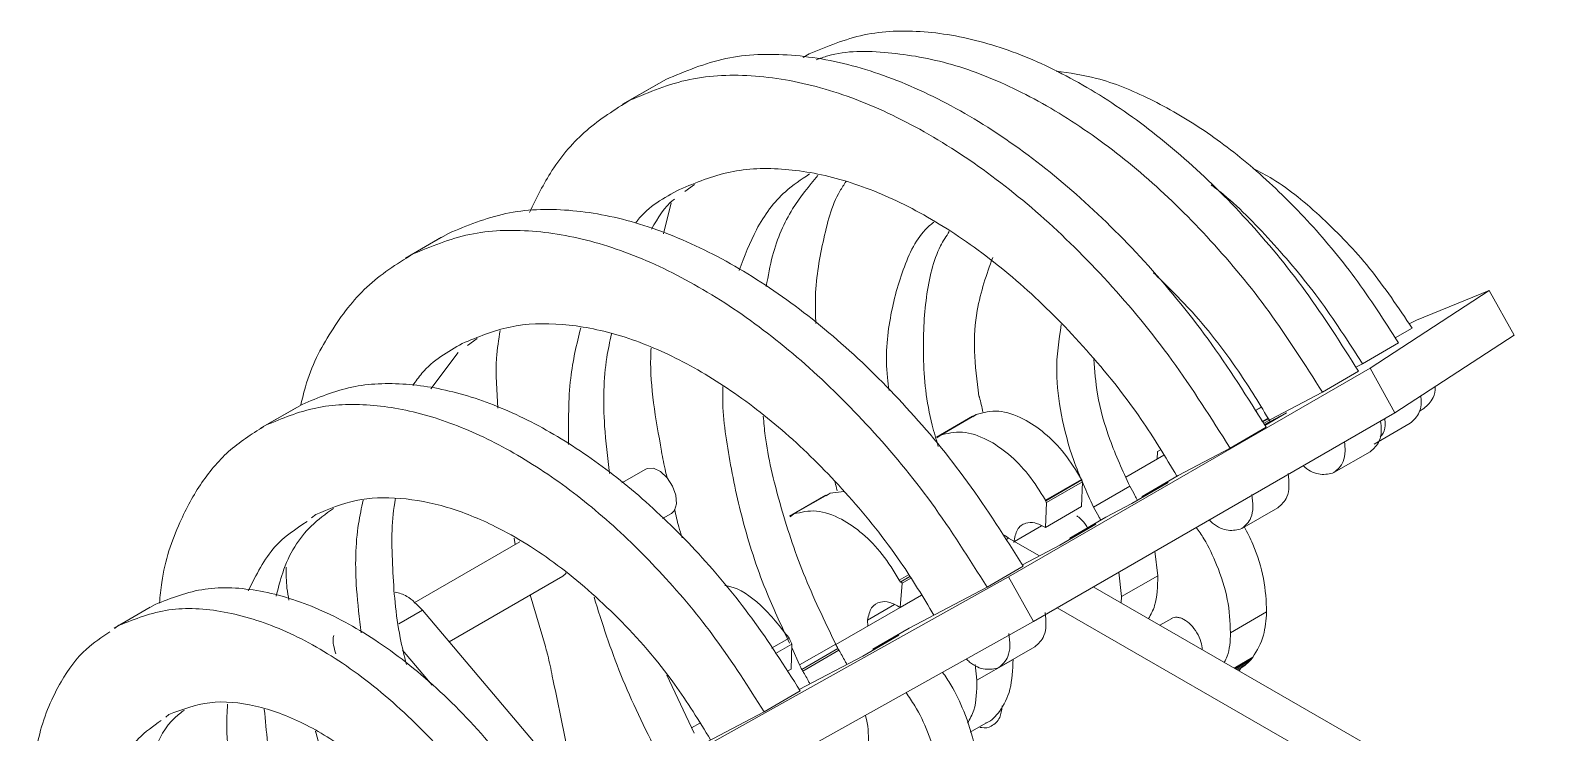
# Model space of a CAD drawing. Header units: inches. Extents: x 0 to 44.3, y 0 to 33.7.
# Drawn here: x 28.111 to 29.959, y 22.893 to 23.752 of the extents above; entities that cross this region are included whole.
import ezdxf

# ---------------------------------------------------------------- set-up
doc = ezdxf.new("R2010")
doc.units = ezdxf.units.IN
doc.header["$MEASUREMENT"] = 0

msp = doc.modelspace()

# ---------------------------------------------------------------- linework, layer by layer
at = {"color": 7, "linetype": 'Continuous', "lineweight": 15}
for p, q in [((29.0637, 23.7229), (29.0563, 23.7186)), ((28.8796, 23.6869), (28.8354, 23.6614)), ((28.8884, 23.6917), (28.8442, 23.6662)), ((28.9233, 23.5634), (28.9117, 23.5548)), ((28.8856, 23.5028), (28.8948, 23.5406)), ((28.614, 23.4987), (28.5698, 23.4732)), ((28.6225, 23.5034), (28.5783, 23.4779)), ((29.8951, 23.4337), (29.7494, 23.3387)), ((29.8063, 23.3974), (29.8951, 23.4337)), ((29.9256, 23.3791), (29.8951, 23.4337)), ((29.8009, 23.3876), (29.7801, 23.3756)), ((29.7973, 23.3927), (29.8063, 23.3974)), ((28.6574, 23.375), (28.6458, 23.3664)), ((29.7842, 23.3696), (29.74, 23.3441)), ((29.9256, 23.3791), (29.7799, 23.2841)), ((28.6343, 23.3579), (28.6009, 23.3134)), ((29.7494, 23.3387), (29.3074, 23.0835)), ((29.7354, 23.3348), (29.6912, 23.3093)), ((29.74, 23.3441), (29.732, 23.3399)), ((29.7799, 23.2841), (29.7494, 23.3387)), ((29.6912, 23.3093), (29.6596, 23.2927)), ((28.4361, 23.2903), (28.3919, 23.2648)), ((28.4435, 23.2944), (28.3993, 23.2689)), ((29.2712, 23.3047), (29.2712, 23.3046)), ((29.6098, 23.2873), (29.6162, 23.2909)), ((29.6163, 23.2907), (29.6098, 23.2873)), ((29.6276, 23.2759), (29.6596, 23.2927)), ((29.6596, 23.2927), (29.6596, 23.2927)), ((29.6596, 23.2927), (29.6596, 23.2927)), ((29.8154, 23.2894), (29.8099, 23.2862)), ((29.2634, 23.2798), (29.2192, 23.2543)), ((29.2236, 23.2565), (29.2678, 23.282)), ((29.2678, 23.282), (29.2639, 23.279)), ((29.7799, 23.2841), (29.3379, 23.029)), ((29.6176, 23.2734), (29.6098, 23.2873)), ((29.6177, 23.2735), (29.6247, 23.2775)), ((29.6251, 23.2768), (29.618, 23.2731)), ((29.6193, 23.2711), (29.6276, 23.2759)), ((29.6473, 23.2839), (29.6203, 23.2697)), ((29.6209, 23.2687), (29.6473, 23.2839)), ((29.7985, 23.2713), (29.7543, 23.2458)), ((29.2236, 23.2565), (29.2197, 23.2535)), ((29.6225, 23.2663), (29.5783, 23.2408)), ((28.883, 23.2372), (28.883, 23.2372)), ((29.489, 23.2275), (29.4894, 23.2367)), ((29.5783, 23.2408), (29.5467, 23.2242)), ((29.7495, 23.2364), (29.7053, 23.2109)), ((28.8638, 23.2152), (28.8346, 23.1983)), ((29.4972, 23.2322), (29.4508, 23.2055)), ((29.5148, 23.2074), (29.5467, 23.2242)), ((29.3524, 23.1772), (29.3966, 23.2027)), ((29.3528, 23.1766), (29.3969, 23.2021)), ((29.3536, 23.1743), (29.3978, 23.1998)), ((29.3966, 23.1694), (29.3978, 23.1998)), ((29.4583, 23.1732), (29.5025, 23.1987)), ((29.4706, 23.1819), (29.5148, 23.2074)), ((29.5025, 23.1987), (29.4706, 23.1819)), ((29.0839, 23.1833), (29.0397, 23.1578)), ((29.0449, 23.1604), (29.0891, 23.1859)), ((29.0891, 23.1859), (29.0845, 23.1824)), ((29.1059, 23.188), (29.0891, 23.1859)), ((29.4556, 23.1942), (29.4114, 23.1687)), ((29.4713, 23.1806), (29.4706, 23.1819)), ((28.4603, 23.1598), (28.4551, 23.1556)), ((28.8842, 23.1548), (28.8951, 23.1611)), ((29.0449, 23.1604), (29.0403, 23.1569)), ((29.3524, 23.1439), (29.3536, 23.1743)), ((29.3524, 23.1439), (29.3966, 23.1694)), ((29.4264, 23.1564), (29.4583, 23.1732)), ((29.6367, 23.1679), (29.5925, 23.1424)), ((29.3476, 23.1459), (29.3146, 23.1268)), ((29.3699, 23.1221), (29.4141, 23.1477)), ((29.3822, 23.1309), (29.4264, 23.1564)), ((29.4141, 23.1477), (29.3822, 23.1309)), ((28.7098, 23.1263), (28.5806, 23.0517)), ((28.7041, 23.123), (28.7029, 23.1306)), ((29.3039, 23.1288), (29.3075, 23.1309)), ((29.3452, 23.1091), (29.3075, 23.1309)), ((29.3829, 23.1296), (29.3822, 23.1309)), ((29.3243, 23.0981), (29.3699, 23.1221)), ((29.4863, 23.1147), (29.4899, 23.0848)), ((29.3254, 23.0964), (29.2812, 23.0709)), ((29.4421, 23.0892), (29.4457, 23.0593)), ((28.6233, 23.0042), (28.7625, 23.0845)), ((29.3074, 23.0835), (28.7461, 22.7703)), ((29.1749, 23.0771), (29.1865, 23.0838)), ((29.1763, 23.0776), (29.1749, 23.0771)), ((29.1749, 23.0461), (29.1773, 23.0757)), ((29.1763, 23.0776), (29.1867, 23.0836)), ((29.1773, 23.0757), (29.1878, 23.0818)), ((29.2812, 23.0709), (29.2496, 23.0543)), ((29.3379, 23.029), (29.3074, 23.0835)), ((29.9594, 22.7552), (29.411, 23.0712)), ((29.4899, 23.0848), (29.4457, 23.0593)), ((28.2638, 23.0497), (28.2196, 23.0242)), ((28.741, 22.9982), (28.7223, 23.0613)), ((29.1749, 23.0461), (29.2009, 23.0611)), ((29.1857, 23.0208), (29.2496, 23.0543)), ((29.4457, 23.0593), (29.4449, 23.0517)), ((28.2579, 23.0464), (28.2137, 23.0209)), ((28.7946, 22.8016), (28.5906, 23.0429)), ((29.1748, 23.0461), (29.0962, 23.0008)), ((29.1352, 23.0233), (29.135, 23.0306)), ((29.9167, 22.7288), (29.3668, 23.0457)), ((29.5069, 23.0327), (29.4924, 23.0243)), ((29.5788, 23.015), (29.623, 23.0405)), ((28.2142, 23.0202), (28.2196, 23.0242)), ((29.3379, 23.029), (28.7766, 22.7158)), ((29.1292, 22.9865), (29.1734, 23.012)), ((29.1415, 22.9952), (29.1857, 23.0208)), ((29.1734, 23.012), (29.1415, 22.9952)), ((28.6025, 22.951), (28.5663, 22.9939)), ((28.741, 22.9982), (28.741, 22.9982)), ((28.7416, 22.9966), (28.7412, 22.9976)), ((29.0177, 22.9964), (29.039, 23.0087)), ((29.0222, 22.9897), (29.0423, 23.0013)), ((29.0414, 22.9707), (29.0423, 23.0013)), ((29.0422, 22.997), (29.0518, 22.9757)), ((29.096, 23.0012), (29.0518, 22.9757)), ((29.0988, 22.9958), (29.0546, 22.9703)), ((29.0999, 22.9937), (29.0557, 22.9682)), ((29.1422, 22.994), (29.1415, 22.9952)), ((29.3396, 22.998), (29.2954, 22.9725)), ((29.0515, 22.9457), (29.1292, 22.9865)), ((29.2664, 22.9762), (29.2687, 22.9571)), ((29.3129, 22.9826), (29.2687, 22.9571)), ((29.5833, 22.972), (29.606, 22.9851)), ((29.5861, 22.9703), (29.5996, 22.9781)), ((28.8897, 22.9631), (28.9228, 22.8922)), ((29.0367, 22.968), (29.0414, 22.9707)), ((29.5874, 22.9696), (29.5916, 22.972)), ((29.5893, 22.9685), (29.5916, 22.972)), ((29.0527, 22.944), (29.0085, 22.9185)), ((29.2991, 22.9253), (29.2995, 22.9255)), ((28.2807, 22.9151), (28.2767, 22.912)), ((28.881, 22.8516), (28.9769, 22.9019)), ((28.9298, 22.9047), (28.9197, 22.8988)), ((29.0085, 22.9185), (28.9769, 22.9019)), ((29.2606, 22.8935), (29.2796, 22.9045))]:
    msp.add_line(p, q, dxfattribs=at)
at = {"color": 8, "linetype": 'Continuous', "lineweight": 15}
for p, q in [((29.4894, 23.2367), (29.493, 23.2388)), ((29.1737, 23.0795), (29.1851, 23.0861)), ((29.135, 23.0306), (29.1678, 23.0495)), ((28.5617, 23.0262), (28.5906, 23.0429)), ((29.5841, 22.9715), (29.6049, 22.9835)), ((29.5849, 22.9711), (29.6037, 22.9819)), ((29.5853, 22.9708), (29.6026, 22.9807))]:
    msp.add_line(p, q, dxfattribs=at)
at = {"color": 7, "linetype": 'Continuous', "lineweight": 15, "flags": 128}
for points in [[(28.8638, 23.2152), (28.8655, 23.216), (28.8731, 23.2162), (28.8817, 23.2122), (28.8899, 23.2045), (28.8966, 23.1943), (28.9006, 23.1832), (28.9014, 23.1728), (28.8989, 23.1648), (28.8951, 23.1611)], [(28.7664, 23.0884), (28.7656, 23.0872), (28.7625, 23.0845)]]:
    msp.add_lwpolyline(points, dxfattribs=at)
at = {"color": 7, "linetype": 'Continuous', "lineweight": 15}
for points, knots in [([(29.0637, 23.7229), (29.0854, 23.732), (29.1283, 23.7499), (29.2029, 23.7528), (29.2812, 23.7384), (29.3623, 23.7065), (29.4436, 23.6589), (29.5234, 23.5968), (29.5998, 23.5215), (29.6724, 23.4341), (29.7142, 23.3681), (29.7354, 23.3348)], [0, 0, 0, 0, 0.116017, 0.228912, 0.339949, 0.450017, 0.559759, 0.667761, 0.776561, 0.886938, 1, 1, 1, 1]), ([(28.8884, 23.6917), (28.9121, 23.7017), (28.959, 23.7214), (29.0406, 23.7245), (29.1263, 23.7087), (29.2149, 23.6737), (29.3038, 23.6215), (29.391, 23.5534), (29.4745, 23.4709), (29.5539, 23.3751), (29.5994, 23.3029), (29.6225, 23.2663)], [0, 0, 0, 0, 0.1160027, 0.2288802, 0.3398983, 0.4499487, 0.5596772, 0.6676721, 0.7764755, 0.8868786, 1, 1, 1, 1]), ([(29.0723, 23.7156), (29.077, 23.7174), (29.1033, 23.7271), (29.1591, 23.7265), (29.237, 23.7131), (29.3181, 23.681), (29.3994, 23.6334), (29.4792, 23.5713), (29.5556, 23.4959), (29.6282, 23.4086), (29.67, 23.3426), (29.6912, 23.3093)], [0, 0, 0, 0, 0.027108, 0.151358, 0.273563, 0.394701, 0.515481, 0.634345, 0.754087, 0.875567, 1, 1, 1, 1]), ([(28.8442, 23.6662), (28.8679, 23.6762), (28.9148, 23.6959), (28.9964, 23.6989), (29.0821, 23.6832), (29.1707, 23.6482), (29.2596, 23.5959), (29.3468, 23.5279), (29.4303, 23.4454), (29.5097, 23.3496), (29.5552, 23.2774), (29.5783, 23.2408)], [0, 0, 0, 0, 0.116003, 0.22888, 0.339898, 0.449949, 0.559677, 0.667672, 0.776476, 0.886879, 1, 1, 1, 1]), ([(29.3658, 23.7019), (29.3821, 23.6996), (29.419, 23.6944), (29.4803, 23.6694), (29.5462, 23.6314), (29.6112, 23.5812), (29.6734, 23.5205), (29.7327, 23.4499), (29.7669, 23.3966), (29.7842, 23.3696)], [0, 0, 0, 0, 0.115702, 0.263255, 0.410355, 0.5551, 0.700873, 0.848694, 1, 1, 1, 1]), ([(28.7215, 23.5291), (28.7302, 23.5468), (28.7492, 23.5854), (28.7902, 23.6323), (28.826, 23.6548), (28.8442, 23.6662)], [0, 0, 0, 0, 0.292731, 0.642044, 1, 1, 1, 1]), ([(29.5133, 23.2066), (29.4992, 23.2301), (29.4659, 23.2851), (29.4037, 23.3621), (29.3315, 23.4356), (29.2561, 23.4956), (29.1801, 23.5409), (29.1051, 23.5709), (29.0331, 23.5844), (28.9645, 23.582), (28.9252, 23.5655), (28.9052, 23.5572)], [0, 0, 0, 0, 0.086563, 0.202934, 0.317395, 0.430891, 0.544108, 0.655618, 0.768097, 0.882459, 1, 1, 1, 1]), ([(29.0639, 23.5761), (29.0538, 23.5694), (29.0283, 23.5524), (28.9987, 23.5126), (28.9845, 23.4753), (28.9779, 23.4582)], [0, 0, 0, 0, 0.262196, 0.660846, 1, 1, 1, 1]), ([(29.0743, 23.5741), (29.0635, 23.5612), (29.0405, 23.5338), (29.0198, 23.4869), (29.0134, 23.4514), (29.0111, 23.4387)], [0, 0, 0, 0, 0.364204, 0.77349, 1, 1, 1, 1]), ([(29.0718, 23.3931), (29.0714, 23.4027), (29.07, 23.4387), (29.0799, 23.4934), (29.0924, 23.5429), (29.1061, 23.5631), (29.1088, 23.5669)], [0, 0, 0, 0, 0.139053, 0.522307, 0.90801, 1, 1, 1, 1]), ([(29.6058, 23.5833), (29.6141, 23.579), (29.6429, 23.5641), (29.692, 23.5231), (29.7508, 23.4623), (29.7841, 23.4127), (29.8009, 23.3876)], [0, 0, 0, 0, 0.1162346, 0.4061205, 0.6993459, 1, 1, 1, 1]), ([(28.9052, 23.5572), (28.8862, 23.547), (28.8663, 23.5362), (28.8522, 23.5172), (28.8515, 23.5163)], [0, 0, 0, 0, 0.951181, 1, 1, 1, 1]), ([(29.5551, 23.5628), (29.5589, 23.5599), (29.5842, 23.5407), (29.6291, 23.4943), (29.6885, 23.4246), (29.7227, 23.3711), (29.74, 23.3441)], [0, 0, 0, 0, 0.053995, 0.3639569, 0.6782725, 1, 1, 1, 1]), ([(28.6225, 23.5034), (28.6452, 23.5129), (28.6901, 23.5317), (28.7682, 23.5347), (28.8502, 23.5196), (28.9351, 23.4861), (29.0202, 23.4361), (29.1037, 23.371), (29.1836, 23.2921), (29.2596, 23.2005), (29.3033, 23.1314), (29.3254, 23.0964)], [0, 0, 0, 0, 0.116008, 0.228893, 0.339919, 0.449978, 0.559714, 0.667713, 0.776516, 0.886908, 1, 1, 1, 1]), ([(28.8988, 23.5453), (28.8985, 23.5451), (28.8866, 23.5364), (28.8786, 23.5223), (28.8708, 23.5087)], [0, 0, 0, 0, 0.0298221, 1, 1, 1, 1]), ([(29.2159, 23.517), (29.2141, 23.5156), (29.1979, 23.5032), (29.1784, 23.4641), (29.1612, 23.4016), (29.156, 23.3487), (29.1605, 23.3167), (29.1612, 23.3115)], [0, 0, 0, 0, 0.038963, 0.343487, 0.643307, 0.941535, 1, 1, 1, 1]), ([(28.5783, 23.4779), (28.601, 23.4874), (28.6459, 23.5062), (28.724, 23.5091), (28.806, 23.4941), (28.8909, 23.4606), (28.976, 23.4106), (29.0595, 23.3455), (29.1394, 23.2666), (29.2154, 23.175), (29.2591, 23.1059), (29.2812, 23.0709)], [0, 0, 0, 0, 0.116008, 0.228893, 0.339919, 0.449978, 0.559714, 0.667713, 0.776516, 0.886908, 1, 1, 1, 1]), ([(29.2349, 23.5057), (29.2312, 23.5), (29.2169, 23.4784), (29.2052, 23.4265), (29.2015, 23.3527), (29.2074, 23.2895), (29.2189, 23.2516), (29.2215, 23.2429)], [0, 0, 0, 0, 0.096636, 0.366383, 0.634698, 0.916566, 1, 1, 1, 1]), ([(28.4419, 23.2932), (28.4437, 23.3009), (28.4516, 23.3351), (28.4779, 23.385), (28.5207, 23.4416), (28.5589, 23.4657), (28.5783, 23.4779)], [0, 0, 0, 0, 0.086172, 0.38476, 0.688355, 1, 1, 1, 1]), ([(29.2712, 23.3046), (29.2687, 23.3233), (29.2638, 23.3603), (29.2684, 23.4191), (29.2806, 23.4533), (29.288, 23.474)], [0, 0, 0, 0, 0.2855554, 0.5671818, 1, 1, 1, 1]), ([(29.6277, 23.2726), (29.615, 23.2937), (29.585, 23.343), (29.5361, 23.4051), (29.4993, 23.4411), (29.4846, 23.4554)], [0, 0, 0, 0, 0.308741, 0.724768, 1, 1, 1, 1]), ([(29.2162, 23.0368), (29.203, 23.0586), (29.1716, 23.1105), (29.1129, 23.1832), (29.0443, 23.2531), (28.9727, 23.3101), (28.9005, 23.3532), (28.8293, 23.3817), (28.7609, 23.3946), (28.6957, 23.3924), (28.6583, 23.3767), (28.6393, 23.3688)], [0, 0, 0, 0, 0.084978, 0.201549, 0.316207, 0.429901, 0.543317, 0.655022, 0.767698, 0.882258, 1, 1, 1, 1]), ([(28.683, 23.2897), (28.6815, 23.3106), (28.679, 23.3445), (28.6839, 23.3737), (28.6858, 23.3848)], [0, 0, 0, 0, 0.617391, 1, 1, 1, 1]), ([(28.7842, 23.3878), (28.7793, 23.3679), (28.7688, 23.3244), (28.7692, 23.2731), (28.7694, 23.2453)], [0, 0, 0, 0, 0.459069, 1, 1, 1, 1]), ([(29.3719, 23.3919), (29.3689, 23.3731), (29.3637, 23.3394), (29.3708, 23.2815), (29.3855, 23.2252), (29.4027, 23.1877), (29.4114, 23.1687)], [0, 0, 0, 0, 0.2903653, 0.523088, 0.7585271, 1, 1, 1, 1]), ([(28.6393, 23.3688), (28.6215, 23.3586), (28.5986, 23.3455), (28.5825, 23.3226), (28.5789, 23.3175)], [0, 0, 0, 0, 0.775086, 1, 1, 1, 1]), ([(28.8219, 23.3806), (28.8198, 23.3711), (28.8123, 23.337), (28.811, 23.2792), (28.8172, 23.2294), (28.8196, 23.2099)], [0, 0, 0, 0, 0.189319, 0.683236, 1, 1, 1, 1]), ([(28.883, 23.2372), (28.8759, 23.2768), (28.8681, 23.3206), (28.8701, 23.3592), (28.8703, 23.3629)], [0, 0, 0, 0, 0.903993, 1, 1, 1, 1]), ([(29.4115, 23.3494), (29.4127, 23.3354), (29.4152, 23.3039), (29.4299, 23.2506), (29.447, 23.2132), (29.4556, 23.1942)], [0, 0, 0, 0, 0.283824, 0.637381, 1, 1, 1, 1]), ([(28.4435, 23.2944), (28.4632, 23.3026), (28.5021, 23.3189), (28.5697, 23.3216), (28.6407, 23.3087), (28.7142, 23.2799), (28.7878, 23.2369), (28.8602, 23.1808), (28.9295, 23.1128), (28.9955, 23.0338), (29.0335, 22.9742), (29.0527, 22.944)], [0, 0, 0, 0, 0.116035, 0.228956, 0.340017, 0.450107, 0.559865, 0.667873, 0.776664, 0.887009, 1, 1, 1, 1]), ([(28.9582, 23.3164), (28.9581, 23.314), (28.9569, 23.2874), (28.9646, 23.2305), (28.9822, 23.1476), (29.0075, 23.0701), (29.0303, 23.0222), (29.0397, 23.0023)], [0, 0, 0, 0, 0.024865, 0.284818, 0.546596, 0.812011, 1, 1, 1, 1]), ([(29.829, 23.3161), (29.829, 23.3161), (29.8294, 23.3109), (29.8264, 23.2995), (29.8196, 23.2932), (29.8154, 23.2894)], [0, 0, 0, 0, 0.006108, 0.386274, 1, 1, 1, 1]), ([(28.3993, 23.2689), (28.419, 23.2771), (28.4579, 23.2934), (28.5255, 23.2961), (28.5965, 23.2832), (28.67, 23.2544), (28.7436, 23.2114), (28.816, 23.1553), (28.8853, 23.0873), (28.9513, 23.0083), (28.9893, 22.9487), (29.0085, 22.9185)], [0, 0, 0, 0, 0.1160354, 0.2289558, 0.3400175, 0.4501066, 0.5598645, 0.667873, 0.7766637, 0.8870089, 1, 1, 1, 1]), ([(29.2714, 23.304), (29.2714, 23.3042), (29.2713, 23.3044), (29.2712, 23.3046), (29.2712, 23.3047)], [0, 0, 0, 0, 0.605982, 1, 1, 1, 1]), ([(29.2717, 23.3031), (29.2717, 23.3032), (29.2716, 23.3036), (29.2715, 23.3039), (29.2714, 23.304)], [0, 0, 0, 0, 0.560613, 1, 1, 1, 1]), ([(29.2761, 23.2849), (29.2755, 23.2879), (29.2742, 23.294), (29.2726, 23.3001), (29.2717, 23.3031)], [0, 0, 0, 0, 0.513136, 1, 1, 1, 1]), ([(29.8115, 23.3047), (29.8118, 23.3024), (29.8126, 23.2948), (29.8097, 23.2813), (29.8027, 23.2751), (29.7985, 23.2713)], [0, 0, 0, 0, 0.148302, 0.474075, 1, 1, 1, 1]), ([(29.0075, 23.2799), (29.0082, 23.272), (29.011, 23.2378), (29.027, 23.1728), (29.0548, 23.0867), (29.0822, 23.0299), (29.096, 23.0012)], [0, 0, 0, 0, 0.089674, 0.388, 0.690472, 1, 1, 1, 1]), ([(29.3966, 23.2027), (29.39, 23.2135), (29.3769, 23.2348), (29.3517, 23.2601), (29.324, 23.2788), (29.2939, 23.2888), (29.2766, 23.2843), (29.2678, 23.282)], [0, 0, 0, 0, 0.18765, 0.370375, 0.552935, 0.771653, 1, 1, 1, 1]), ([(29.7623, 23.274), (29.7627, 23.2702), (29.7637, 23.2612), (29.7608, 23.2463), (29.7539, 23.2402), (29.7495, 23.2364)], [0, 0, 0, 0, 0.217006, 0.516505, 1, 1, 1, 1]), ([(29.7675, 23.277), (29.7676, 23.2754), (29.7683, 23.2687), (29.7669, 23.26), (29.763, 23.256), (29.7616, 23.2546)], [0, 0, 0, 0, 0.165563, 0.702276, 1, 1, 1, 1]), ([(28.2692, 23.0513), (28.2699, 23.0599), (28.2732, 23.0968), (28.2909, 23.1468), (28.3198, 23.2005), (28.3549, 23.2413), (28.3844, 23.2596), (28.3993, 23.2689)], [0, 0, 0, 0, 0.080844, 0.348738, 0.56171, 0.778208, 1, 1, 1, 1]), ([(29.3524, 23.1772), (29.3458, 23.188), (29.3327, 23.2093), (29.3075, 23.2346), (29.2798, 23.2533), (29.2497, 23.2633), (29.2324, 23.2588), (29.2236, 23.2565)], [0, 0, 0, 0, 0.18765, 0.370375, 0.552935, 0.771653, 1, 1, 1, 1]), ([(28.883, 23.2369), (28.883, 23.237), (28.883, 23.2371), (28.883, 23.2371), (28.883, 23.2372)], [0, 0, 0, 0, 0.561073, 1, 1, 1, 1]), ([(28.8899, 23.2042), (28.8893, 23.2069), (28.8866, 23.2179), (28.8846, 23.2287), (28.883, 23.2369)], [0, 0, 0, 0, 0.243375, 1, 1, 1, 1]), ([(29.7181, 23.2485), (29.7185, 23.2447), (29.7195, 23.2357), (29.7167, 23.2208), (29.7097, 23.2147), (29.7053, 23.2109)], [0, 0, 0, 0, 0.217006, 0.516505, 1, 1, 1, 1]), ([(29.7053, 23.2109), (29.7, 23.2095), (29.6896, 23.2069), (29.6751, 23.2126), (29.6684, 23.2188), (29.6678, 23.2194)], [0, 0, 0, 0, 0.482893, 0.949616, 1, 1, 1, 1]), ([(29.0978, 23.1886), (29.0976, 23.1897), (29.0967, 23.1938), (29.0955, 23.1979), (29.0947, 23.2009)], [0, 0, 0, 0, 0.275293, 1, 1, 1, 1]), ([(29.3969, 23.2021), (29.3969, 23.2022), (29.3968, 23.2024), (29.3966, 23.2026), (29.3966, 23.2027)], [0, 0, 0, 0, 0.560117, 1, 1, 1, 1]), ([(29.3978, 23.1998), (29.3976, 23.2002), (29.3974, 23.2009), (29.3971, 23.2017), (29.3969, 23.2021)], [0, 0, 0, 0, 0.506259, 1, 1, 1, 1]), ([(29.6491, 23.2097), (29.6498, 23.2045), (29.651, 23.194), (29.6481, 23.1778), (29.641, 23.1717), (29.6367, 23.1679)], [0, 0, 0, 0, 0.276333, 0.552937, 1, 1, 1, 1]), ([(28.9431, 22.8842), (28.9289, 22.9074), (28.8954, 22.9618), (28.831, 23.0348), (28.7566, 23.1004), (28.6853, 23.1446), (28.6203, 23.1707), (28.5627, 23.1815), (28.5078, 23.1797), (28.4763, 23.1665), (28.4603, 23.1598)], [0, 0, 0, 0, 0.1083842, 0.2539875, 0.3973761, 0.5400737, 0.6525716, 0.7660476, 0.8814207, 1, 1, 1, 1]), ([(28.5577, 23.1791), (28.5574, 23.1774), (28.5522, 23.1518), (28.5537, 23.0945), (28.5584, 23.0278), (28.5684, 22.9871), (28.5711, 22.9761)], [0, 0, 0, 0, 0.029706, 0.442663, 0.849156, 1, 1, 1, 1]), ([(29.4556, 23.1942), (29.4578, 23.1905), (29.4611, 23.1848), (29.464, 23.179), (29.465, 23.177)], [0, 0, 0, 0, 0.660051, 1, 1, 1, 1]), ([(29.6049, 23.1842), (29.6056, 23.1789), (29.6069, 23.1685), (29.6039, 23.1523), (29.5969, 23.1462), (29.5925, 23.1424)], [0, 0, 0, 0, 0.276333, 0.552937, 1, 1, 1, 1]), ([(28.4818, 23.1672), (28.4724, 23.1604), (28.4463, 23.1417), (28.4228, 23.104), (28.4143, 23.0697), (28.4118, 23.0599)], [0, 0, 0, 0, 0.286663, 0.797852, 1, 1, 1, 1]), ([(28.5182, 23.1772), (28.5161, 23.1677), (28.5089, 23.1347), (28.5078, 23.0797), (28.5137, 23.0329), (28.5159, 23.015)], [0, 0, 0, 0, 0.198597, 0.693945, 1, 1, 1, 1]), ([(28.9082, 23.1313), (28.9068, 23.1358), (28.9031, 23.1474), (28.9006, 23.1589), (28.899, 23.166)], [0, 0, 0, 0, 0.379765, 1, 1, 1, 1]), ([(29.1737, 23.0795), (29.1671, 23.0904), (29.1541, 23.1117), (29.1291, 23.1373), (29.1014, 23.1563), (29.0713, 23.1668), (29.0538, 23.1625), (29.0449, 23.1604)], [0, 0, 0, 0, 0.18765, 0.370375, 0.552935, 0.771653, 1, 1, 1, 1]), ([(29.3528, 23.1766), (29.3527, 23.1767), (29.3526, 23.1769), (29.3524, 23.1771), (29.3524, 23.1772)], [0, 0, 0, 0, 0.560117, 1, 1, 1, 1]), ([(29.3536, 23.1743), (29.3534, 23.1747), (29.3532, 23.1754), (29.3529, 23.1762), (29.3528, 23.1766)], [0, 0, 0, 0, 0.506259, 1, 1, 1, 1]), ([(29.4114, 23.1687), (29.4136, 23.165), (29.4167, 23.1597), (29.4193, 23.1543), (29.4201, 23.1528)], [0, 0, 0, 0, 0.712609, 1, 1, 1, 1]), ([(28.4497, 23.1513), (28.4357, 23.142), (28.4056, 23.122), (28.3874, 23.0859), (28.3777, 23.0665)], [0, 0, 0, 0, 0.46325, 1, 1, 1, 1]), ([(29.314, 23.1255), (29.3149, 23.1312), (29.3168, 23.1425), (29.3271, 23.1498), (29.3395, 23.1505), (29.348, 23.1461), (29.3524, 23.1439)], [0, 0, 0, 0, 0.283653, 0.557928, 0.775072, 1, 1, 1, 1]), ([(29.3909, 23.158), (29.3915, 23.1576), (29.3925, 23.1569), (29.3936, 23.1561), (29.394, 23.1558)], [0, 0, 0, 0, 0.559775, 1, 1, 1, 1]), ([(29.394, 23.1558), (29.3963, 23.1536), (29.4001, 23.1501), (29.403, 23.1454), (29.4041, 23.1435)], [0, 0, 0, 0, 0.607181, 1, 1, 1, 1]), ([(29.5788, 23.015), (29.5782, 23.0284), (29.5771, 23.0548), (29.5639, 23.095), (29.55, 23.125), (29.5402, 23.1394), (29.537, 23.144)], [0, 0, 0, 0, 0.3261011, 0.6410778, 0.8860751, 1, 1, 1, 1]), ([(29.5925, 23.1424), (29.5872, 23.1411), (29.5768, 23.1384), (29.5615, 23.1446), (29.5541, 23.1517), (29.5527, 23.153)], [0, 0, 0, 0, 0.456343, 0.897319, 1, 1, 1, 1]), ([(29.623, 23.0405), (29.6224, 23.0539), (29.6211, 23.0802), (29.61, 23.1169), (29.5994, 23.1375), (29.5959, 23.1444)], [0, 0, 0, 0, 0.407493, 0.801084, 1, 1, 1, 1]), ([(29.3075, 23.1309), (29.3063, 23.1317), (29.3043, 23.1332), (29.3022, 23.1344), (29.3013, 23.135)], [0, 0, 0, 0, 0.555338, 1, 1, 1, 1]), ([(28.4273, 23.0551), (28.4265, 23.06), (28.424, 23.0741), (28.424, 23.0871), (28.424, 23.0955)], [0, 0, 0, 0, 0.349912, 1, 1, 1, 1]), ([(28.2638, 23.0497), (28.2835, 23.0575), (28.3223, 23.0728), (28.3914, 23.0691), (28.4636, 23.0469), (28.5386, 23.0054), (28.6134, 22.9453), (28.6863, 22.868), (28.7272, 22.8061), (28.7479, 22.7747)], [0, 0, 0, 0, 0.144583, 0.284827, 0.42289, 0.56018, 0.704334, 0.850233, 1, 1, 1, 1]), ([(29.039, 23.0087), (29.0279, 23.0228), (29.0059, 23.0509), (28.9761, 23.0706), (28.9624, 23.0724), (28.9605, 23.0727)], [0, 0, 0, 0, 0.46776, 0.927459, 1, 1, 1, 1]), ([(29.1749, 23.0771), (29.1747, 23.0776), (29.1743, 23.0784), (29.1739, 23.0792), (29.1737, 23.0795)], [0, 0, 0, 0, 0.560587, 1, 1, 1, 1]), ([(29.1773, 23.0757), (29.1771, 23.076), (29.1768, 23.0767), (29.1765, 23.0773), (29.1763, 23.0776)], [0, 0, 0, 0, 0.5019849, 1, 1, 1, 1]), ([(29.4899, 23.0848), (29.4897, 23.0718), (29.4892, 23.0513), (29.4813, 23.0374), (29.4785, 23.0324)], [0, 0, 0, 0, 0.637451, 1, 1, 1, 1]), ([(28.5906, 23.0429), (28.5843, 23.0494), (28.5734, 23.0607), (28.5622, 23.0636), (28.5575, 23.0648)], [0, 0, 0, 0, 0.575617, 1, 1, 1, 1]), ([(28.8005, 23.0586), (28.8105, 23.0269), (28.8311, 22.9622), (28.8625, 22.8989), (28.8786, 22.8667)], [0, 0, 0, 0, 0.490327, 1, 1, 1, 1]), ([(29.135, 23.0306), (29.1362, 23.0361), (29.1385, 23.047), (29.1494, 23.0535), (29.162, 23.0534), (29.1706, 23.0485), (29.1749, 23.0461)], [0, 0, 0, 0, 0.283649, 0.557928, 0.775074, 1, 1, 1, 1]), ([(28.2196, 23.0242), (28.2393, 23.032), (28.2781, 23.0473), (28.3472, 23.0436), (28.4194, 23.0214), (28.4944, 22.9799), (28.5692, 22.9198), (28.6421, 22.8425), (28.683, 22.7806), (28.7037, 22.7492)], [0, 0, 0, 0, 0.144583, 0.2848275, 0.4228897, 0.5601804, 0.7043337, 0.8502335, 1, 1, 1, 1]), ([(29.352, 23.0398), (29.3526, 23.0346), (29.3539, 23.0242), (29.3509, 23.008), (29.3439, 23.0018), (29.3396, 22.998)], [0, 0, 0, 0, 0.276452, 0.553215, 1, 1, 1, 1]), ([(29.5443, 22.9944), (29.5439, 22.9976), (29.5432, 23.0044), (29.5379, 23.0155), (29.5305, 23.0253), (29.5232, 23.0309), (29.5176, 23.0334), (29.5135, 23.0342), (29.5098, 23.034), (29.5078, 23.033), (29.5068, 23.0325)], [0, 0, 0, 0, 0.1527089, 0.3261252, 0.5000723, 0.6679997, 0.7520466, 0.8367091, 0.9228059, 1, 1, 1, 1]), ([(29.606, 22.9851), (29.6111, 22.9934), (29.6204, 23.0086), (29.6222, 23.0306), (29.623, 23.0405)], [0, 0, 0, 0, 0.551075, 1, 1, 1, 1]), ([(28.1111, 22.8153), (28.1139, 22.8415), (28.1195, 22.8943), (28.1452, 22.9532), (28.1752, 22.9944), (28.1986, 23.0096), (28.2086, 23.0161)], [0, 0, 0, 0, 0.292519, 0.587826, 0.824237, 1, 1, 1, 1]), ([(28.4823, 23.0119), (28.482, 23.0111), (28.4804, 23.005), (28.4827, 22.9965), (28.4847, 22.9892)], [0, 0, 0, 0, 0.134364, 1, 1, 1, 1]), ([(29.3078, 23.0143), (29.3084, 23.0091), (29.3097, 22.9987), (29.3067, 22.9824), (29.2997, 22.9763), (29.2954, 22.9725)], [0, 0, 0, 0, 0.276452, 0.553215, 1, 1, 1, 1]), ([(29.5712, 22.9789), (29.5725, 22.9814), (29.5777, 22.991), (29.5784, 23.0048), (29.5788, 23.015)], [0, 0, 0, 0, 0.259534, 1, 1, 1, 1]), ([(28.7412, 22.9976), (28.7412, 22.9977), (28.7411, 22.9979), (28.741, 22.9982), (28.741, 22.9982)], [0, 0, 0, 0, 0.6053583, 1, 1, 1, 1]), ([(28.7723, 22.8499), (28.768, 22.8712), (28.7606, 22.9086), (28.751, 22.9546), (28.7454, 22.9821), (28.7423, 22.9937), (28.7416, 22.9966)], [0, 0, 0, 0, 0.436999, 0.766526, 0.940034, 1, 1, 1, 1]), ([(29.0423, 23.0013), (29.0418, 23.0025), (29.0407, 23.0049), (29.0396, 23.0074), (29.039, 23.0087)], [0, 0, 0, 0, 0.492689, 1, 1, 1, 1]), ([(29.096, 23.0012), (29.0965, 23.0002), (29.0974, 22.9984), (29.0984, 22.9966), (29.0988, 22.9958)], [0, 0, 0, 0, 0.559762, 1, 1, 1, 1]), ([(29.0988, 22.9958), (29.099, 22.9954), (29.0994, 22.9947), (29.0998, 22.994), (29.0999, 22.9937)], [0, 0, 0, 0, 0.559879, 1, 1, 1, 1]), ([(29.0999, 22.9937), (29.1026, 22.9893), (29.106, 22.9836), (29.109, 22.9776), (29.1097, 22.9762)], [0, 0, 0, 0, 0.764843, 1, 1, 1, 1]), ([(29.0518, 22.9757), (29.0523, 22.9747), (29.0532, 22.9729), (29.0542, 22.9711), (29.0546, 22.9703)], [0, 0, 0, 0, 0.559762, 1, 1, 1, 1]), ([(29.2954, 22.9725), (29.2901, 22.9712), (29.2796, 22.9685), (29.2644, 22.9748), (29.257, 22.9818), (29.2556, 22.9831)], [0, 0, 0, 0, 0.457276, 0.899237, 1, 1, 1, 1]), ([(29.3129, 22.9826), (29.3124, 22.9698), (29.3113, 22.9447), (29.298, 22.92), (29.2868, 22.9072), (29.2799, 22.9048), (29.2795, 22.9046)], [0, 0, 0, 0, 0.3631399, 0.713891, 0.9867163, 1, 1, 1, 1]), ([(29.5916, 22.972), (29.5932, 22.973), (29.5959, 22.9748), (29.5985, 22.9771), (29.5996, 22.9781)], [0, 0, 0, 0, 0.559661, 1, 1, 1, 1]), ([(29.5996, 22.9781), (29.6001, 22.9786), (29.6012, 22.9794), (29.6022, 22.9803), (29.6026, 22.9807)], [0, 0, 0, 0, 0.562554, 1, 1, 1, 1]), ([(29.6026, 22.9807), (29.6028, 22.9809), (29.6031, 22.9813), (29.6035, 22.9817), (29.6037, 22.9819)], [0, 0, 0, 0, 0.561412, 1, 1, 1, 1]), ([(29.6037, 22.9819), (29.6039, 22.9822), (29.6043, 22.9827), (29.6047, 22.9833), (29.6049, 22.9835)], [0, 0, 0, 0, 0.560825, 1, 1, 1, 1]), ([(29.6049, 22.9835), (29.6051, 22.9838), (29.6054, 22.9842), (29.6058, 22.9847), (29.6059, 22.9849)], [0, 0, 0, 0, 0.561457, 1, 1, 1, 1]), ([(29.6059, 22.9849), (29.6059, 22.9849), (29.6059, 22.985), (29.606, 22.985), (29.606, 22.985), (29.606, 22.9851)], [0, 0, 0, 0, 0.3210298, 0.5934975, 1, 1, 1, 1]), ([(29.0546, 22.9703), (29.0548, 22.9699), (29.0552, 22.9692), (29.0556, 22.9685), (29.0557, 22.9682)], [0, 0, 0, 0, 0.559879, 1, 1, 1, 1]), ([(29.0557, 22.9682), (29.0584, 22.9638), (29.0615, 22.9587), (29.0641, 22.9533), (29.0645, 22.9525)], [0, 0, 0, 0, 0.851874, 1, 1, 1, 1]), ([(29.2695, 22.8363), (29.2689, 22.8497), (29.2677, 22.8762), (29.2546, 22.9163), (29.2404, 22.9469), (29.2302, 22.9618), (29.2266, 22.9669)], [0, 0, 0, 0, 0.321807, 0.632637, 0.87441, 1, 1, 1, 1]), ([(29.2687, 22.9571), (29.2685, 22.9441), (29.268, 22.9235), (29.2601, 22.9096), (29.2572, 22.9045)], [0, 0, 0, 0, 0.6346182, 1, 1, 1, 1]), ([(29.2253, 22.8108), (29.2247, 22.8242), (29.2236, 22.8506), (29.2104, 22.8908), (29.1961, 22.9216), (29.1857, 22.9367), (29.182, 22.942)], [0, 0, 0, 0, 0.320191, 0.62946, 0.870019, 1, 1, 1, 1]), ([(28.2996, 22.9206), (28.2956, 22.9176), (28.2791, 22.9056), (28.2605, 22.8706), (28.2448, 22.8183), (28.2416, 22.7555), (28.2465, 22.6991), (28.2571, 22.6634), (28.2603, 22.6524)], [0, 0, 0, 0, 0.069058, 0.278255, 0.484194, 0.688978, 0.903988, 1, 1, 1, 1]), ([(28.6385, 22.715), (28.6291, 22.7301), (28.6054, 22.7686), (28.5586, 22.8214), (28.5028, 22.8706), (28.4443, 22.9069), (28.3857, 22.9282), (28.3286, 22.9335), (28.2968, 22.9213), (28.2807, 22.9151)], [0, 0, 0, 0, 0.095834, 0.243562, 0.389043, 0.533823, 0.686048, 0.840551, 1, 1, 1, 1]), ([(28.3525, 22.928), (28.352, 22.9219), (28.3496, 22.8871), (28.3617, 22.8141), (28.3852, 22.7229), (28.4121, 22.6659), (28.4233, 22.6422)], [0, 0, 0, 0, 0.072965, 0.412366, 0.756089, 1, 1, 1, 1]), ([(28.3973, 22.9215), (28.3998, 22.8945), (28.4052, 22.8358), (28.4334, 22.7375), (28.4654, 22.67), (28.4816, 22.6358)], [0, 0, 0, 0, 0.294912, 0.642634, 1, 1, 1, 1]), ([(29.2995, 22.9255), (29.2989, 22.9205), (29.2975, 22.909), (29.2875, 22.9008), (29.2781, 22.8978), (29.2727, 22.8996), (29.2717, 22.8999)], [0, 0, 0, 0, 0.2877271, 0.6520696, 0.9396618, 1, 1, 1, 1]), ([(28.2713, 22.9077), (28.2616, 22.901), (28.2393, 22.8857), (28.2159, 22.8455), (28.2011, 22.7925), (28.1965, 22.7398), (28.2017, 22.7036), (28.2036, 22.6901)], [0, 0, 0, 0, 0.178376, 0.409885, 0.637789, 0.864414, 1, 1, 1, 1]), ([(29.1321, 22.9142), (29.1322, 22.914), (29.1359, 22.9022), (29.1361, 22.8913), (29.1363, 22.8807)], [0, 0, 0, 0, 0.019406, 1, 1, 1, 1]), ([(28.4756, 22.8453), (28.47, 22.8614), (28.4643, 22.878), (28.4599, 22.8944), (28.4598, 22.8949)], [0, 0, 0, 0, 0.968577, 1, 1, 1, 1])]:
    msp.add_open_spline(points, degree=3, knots=knots, dxfattribs=at)

doc.saveas('drawing.dxf')
